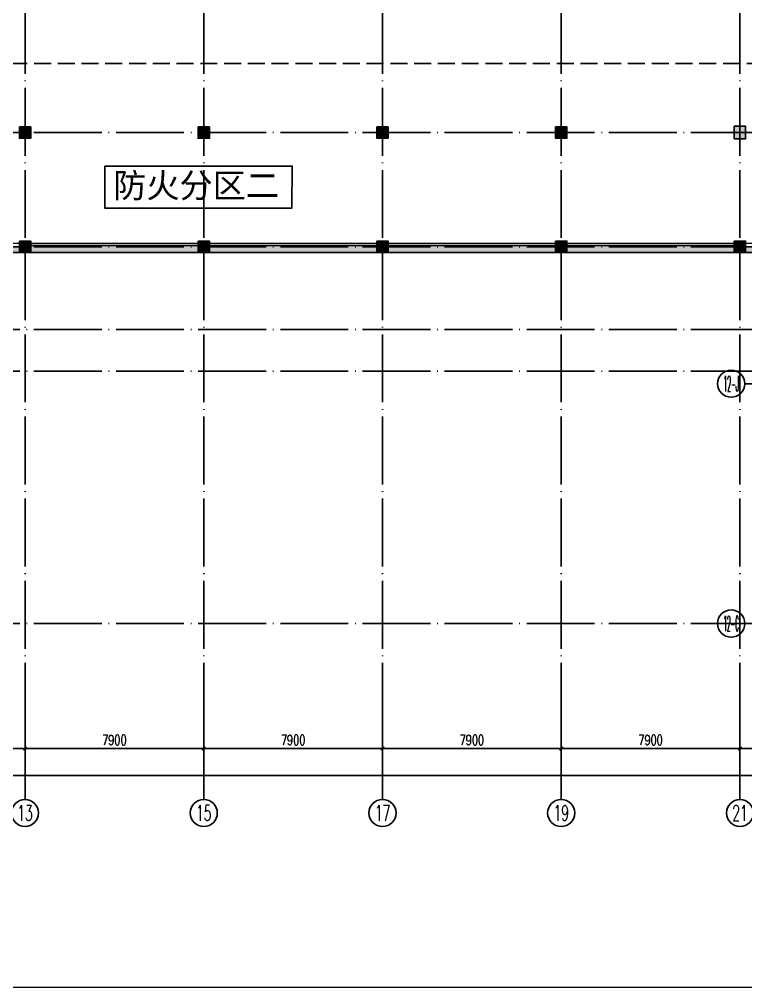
# Model space of a CAD drawing. Extents: x 290727 to 13733020, y 1731457 to 3643100.
# Drawn here: x 552662 to 584762, y 1739835 to 1782624 of the extents above; entities that cross this region are included whole.
import ezdxf
from ezdxf.enums import TextEntityAlignment as Align

# ---------------------------------------------------------------- set-up
doc = ezdxf.new("R2010")
doc.units = 0
doc.header["$LTSCALE"] = 10
for name, pattern in [('ACAD_ISO05W100', [33, 24, -3, 0, -3, 0, -3]), ('DASH', [0.35, 0.25, -0.1]), ('DOTE', [2.42, 2, -0.2, 0.02, -0.2])]:
    doc.linetypes.add(name, pattern=pattern)
doc.layers.get('0').update_dxf_attribs({"linetype": 'CONTINUOUS'})
for name, color, linetype in [('-A-车行道路', 8, 'CONTINUOUS'), ('AXIS', 3, 'CONTINUOUS'), ('AXIS_TEXT', 7, 'CONTINUOUS'), ('COLUMN', 9, 'CONTINUOUS'), ('DOTE', 8, 'DOTE'), ('PUB_HATCH', 8, 'CONTINUOUS'), ('WALL', 255, 'CONTINUOUS'), ('作业图', 4, 'CONTINUOUS'), ('文字', 4, 'CONTINUOUS'), ('防火分区示意线', 4, 'CONTINUOUS'), ('防火分区线', 7, 'CONTINUOUS'), ('防火分区面积', 7, 'CONTINUOUS')]:
    doc.layers.add(name, color=color, linetype=linetype)
doc.layers.add('DIM_MODI', color=6, linetype='CONTINUOUS', plot=False)
doc.layers.add('用地红线', color=1, linetype='CONTINUOUS', lineweight=13)
doc.layers.get('0').off()
doc.styles.add('-黑体', font='simhei.ttf')
doc.styles.add('_TCH_AXIS', font='COMPLEX', dxfattribs={"bigfont": 'GBCBIG'})
doc.styles.add('_TCH_DIM_T3', font='SIMPLEX', dxfattribs={"width": 0.705882, "bigfont": 'GBCBIG'})
doc.styles.add('COMPLEX', font='COMPLEX')
doc.dimstyles.new('_TCH_ARCH&&150', dxfattribs={"dimtxt": 446.25, "dimasz": 150, "dimexe": 375, "dimexo": 450, "dimgap": 150, "dimtad": 1, "dimdec": 0, "dimzin": 0, "dimdsep": 46, "dimtxsty": '_TCH_DIM_T3', "dimblk": 'ARCHTICK', "dimcen": 0.09, "dimclrt": 7, "dimazin": 2, "dimtfac": 1, "dimtdec": 0, "dimtix": 1, "dimtmove": 2, "dimatfit": 3, "dimfxl": 1, "dimtolj": 1, "dimtzin": 0, "dimarcsym": 0})

# ---------------------------------------------------------------- blocks, each defined once
blk = doc.blocks.new('_AXISO')
blk.add_circle((0, 0), 0.5)
at = {"layer": 'AXIS_TEXT', "style": 'COMPLEX', "width": 1.041667}
blk.add_attdef('A', text='', height=0.56, dxfattribs=at).set_placement((-0.25, -0.28), (0.25, -0.28), align=Align.FIT)
blk = doc.blocks.new('_ArchTick')
at = {"color": 0, "linetype": 'ByBlock', "const_width": 0.4}
blk.add_lwpolyline([(-0.5, -0.5), (0.5, 0.5)], dxfattribs=at)
blk = doc.blocks.new('*D99')
at = {"layer": 'AXIS', "color": 0, "linetype": 'Continuous', "lineweight": -2, "transparency": 16777216}
for p, q in [((16384, 11750), (16384, 8146)), ((235384, 11750), (235384, 8146)), ((16384, 8521), (235384, 8521))]:
    blk.add_line(p, q, dxfattribs=at)
at = {"layer": 'AXIS', "color": 0, "linetype": 'Continuous', "lineweight": -2, "transparency": 16777216, "xscale": 150, "yscale": 150, "zscale": 150, "rotation": 180}
blk.add_blockref('_ArchTick', (16384, 8521), dxfattribs=at)
at = {"layer": 'AXIS', "color": 0, "linetype": 'Continuous', "lineweight": -2, "transparency": 16777216, "xscale": 150, "yscale": 150, "zscale": 150}
blk.add_blockref('_ArchTick', (235384, 8521), dxfattribs=at)
at = {"layer": 'AXIS', "color": 7, "linetype": 'Continuous', "transparency": 16777216, "insert": (125884, 8895), "char_height": 446.2, "attachment_point": 5, "style": '_TCH_DIM_T3'}
blk.add_mtext('\\A1;219000', dxfattribs=at)
blk = doc.blocks.new('*D107')
at = {"layer": 'AXIS', "color": 0, "linetype": 'Continuous', "lineweight": -2, "transparency": 16777216}
for p, q in [((60084, 11750), (60084, 9346)), ((67984, 11750), (67984, 9346)), ((60084, 9721), (67984, 9721))]:
    blk.add_line(p, q, dxfattribs=at)
at = {"layer": 'AXIS', "color": 0, "linetype": 'Continuous', "lineweight": -2, "transparency": 16777216, "xscale": 150, "yscale": 150, "zscale": 150, "rotation": 180}
blk.add_blockref('_ArchTick', (60084, 9721), dxfattribs=at)
at = {"layer": 'AXIS', "color": 0, "linetype": 'Continuous', "lineweight": -2, "transparency": 16777216, "xscale": 150, "yscale": 150, "zscale": 150}
blk.add_blockref('_ArchTick', (67984, 9721), dxfattribs=at)
at = {"layer": 'AXIS', "color": 7, "linetype": 'Continuous', "transparency": 16777216, "insert": (64034, 10095), "char_height": 446.2, "attachment_point": 5, "style": '_TCH_DIM_T3'}
blk.add_mtext('\\A1;7900', dxfattribs=at)
blk = doc.blocks.new('*D108')
at = {"layer": 'AXIS', "color": 0, "linetype": 'Continuous', "lineweight": -2, "transparency": 16777216}
for p, q in [((67984, 11750), (67984, 9346)), ((75884, 11750), (75884, 9346)), ((67984, 9721), (75884, 9721))]:
    blk.add_line(p, q, dxfattribs=at)
at = {"layer": 'AXIS', "color": 0, "linetype": 'Continuous', "lineweight": -2, "transparency": 16777216, "xscale": 150, "yscale": 150, "zscale": 150, "rotation": 180}
blk.add_blockref('_ArchTick', (67984, 9721), dxfattribs=at)
at = {"layer": 'AXIS', "color": 0, "linetype": 'Continuous', "lineweight": -2, "transparency": 16777216, "xscale": 150, "yscale": 150, "zscale": 150}
blk.add_blockref('_ArchTick', (75884, 9721), dxfattribs=at)
at = {"layer": 'AXIS', "color": 7, "linetype": 'Continuous', "transparency": 16777216, "insert": (71934, 10095), "char_height": 446.2, "attachment_point": 5, "style": '_TCH_DIM_T3'}
blk.add_mtext('\\A1;7900', dxfattribs=at)
blk = doc.blocks.new('*D109')
at = {"layer": 'AXIS', "color": 0, "linetype": 'Continuous', "lineweight": -2, "transparency": 16777216}
for p, q in [((75884, 11750), (75884, 9346)), ((83784, 11750), (83784, 9346)), ((75884, 9721), (83784, 9721))]:
    blk.add_line(p, q, dxfattribs=at)
at = {"layer": 'AXIS', "color": 0, "linetype": 'Continuous', "lineweight": -2, "transparency": 16777216, "xscale": 150, "yscale": 150, "zscale": 150, "rotation": 180}
blk.add_blockref('_ArchTick', (75884, 9721), dxfattribs=at)
at = {"layer": 'AXIS', "color": 0, "linetype": 'Continuous', "lineweight": -2, "transparency": 16777216, "xscale": 150, "yscale": 150, "zscale": 150}
blk.add_blockref('_ArchTick', (83784, 9721), dxfattribs=at)
at = {"layer": 'AXIS', "color": 7, "linetype": 'Continuous', "transparency": 16777216, "insert": (79834, 10095), "char_height": 446.2, "attachment_point": 5, "style": '_TCH_DIM_T3'}
blk.add_mtext('\\A1;7900', dxfattribs=at)
blk = doc.blocks.new('*D110')
at = {"layer": 'AXIS', "color": 0, "linetype": 'Continuous', "lineweight": -2, "transparency": 16777216}
for p, q in [((83784, 11750), (83784, 9346)), ((91684, 11750), (91684, 9346)), ((83784, 9721), (91684, 9721))]:
    blk.add_line(p, q, dxfattribs=at)
at = {"layer": 'AXIS', "color": 0, "linetype": 'Continuous', "lineweight": -2, "transparency": 16777216, "xscale": 150, "yscale": 150, "zscale": 150, "rotation": 180}
blk.add_blockref('_ArchTick', (83784, 9721), dxfattribs=at)
at = {"layer": 'AXIS', "color": 0, "linetype": 'Continuous', "lineweight": -2, "transparency": 16777216, "xscale": 150, "yscale": 150, "zscale": 150}
blk.add_blockref('_ArchTick', (91684, 9721), dxfattribs=at)
at = {"layer": 'AXIS', "color": 7, "linetype": 'Continuous', "transparency": 16777216, "insert": (87734, 10095), "char_height": 446.2, "attachment_point": 5, "style": '_TCH_DIM_T3'}
blk.add_mtext('\\A1;7900', dxfattribs=at)
blk = doc.blocks.new('*D111')
at = {"layer": 'AXIS', "color": 0, "linetype": 'Continuous', "lineweight": -2, "transparency": 16777216}
for p, q in [((91684, 11750), (91684, 9346)), ((99584, 11750), (99584, 9346)), ((91684, 9721), (99584, 9721))]:
    blk.add_line(p, q, dxfattribs=at)
at = {"layer": 'AXIS', "color": 0, "linetype": 'Continuous', "lineweight": -2, "transparency": 16777216, "xscale": 150, "yscale": 150, "zscale": 150, "rotation": 180}
blk.add_blockref('_ArchTick', (91684, 9721), dxfattribs=at)
at = {"layer": 'AXIS', "color": 0, "linetype": 'Continuous', "lineweight": -2, "transparency": 16777216, "xscale": 150, "yscale": 150, "zscale": 150}
blk.add_blockref('_ArchTick', (99584, 9721), dxfattribs=at)
at = {"layer": 'AXIS', "color": 7, "linetype": 'Continuous', "transparency": 16777216, "insert": (95634, 10095), "char_height": 446.2, "attachment_point": 5, "style": '_TCH_DIM_T3'}
blk.add_mtext('\\A1;7900', dxfattribs=at)
blk = doc.blocks.new('*D112')
at = {"layer": 'AXIS', "color": 0, "linetype": 'Continuous', "lineweight": -2, "transparency": 16777216}
for p, q in [((99584, 11750), (99584, 9346)), ((107484, 11750), (107484, 9346)), ((99584, 9721), (107484, 9721))]:
    blk.add_line(p, q, dxfattribs=at)
at = {"layer": 'AXIS', "color": 0, "linetype": 'Continuous', "lineweight": -2, "transparency": 16777216, "xscale": 150, "yscale": 150, "zscale": 150, "rotation": 180}
blk.add_blockref('_ArchTick', (99584, 9721), dxfattribs=at)
at = {"layer": 'AXIS', "color": 0, "linetype": 'Continuous', "lineweight": -2, "transparency": 16777216, "xscale": 150, "yscale": 150, "zscale": 150}
blk.add_blockref('_ArchTick', (107484, 9721), dxfattribs=at)
at = {"layer": 'AXIS', "color": 7, "linetype": 'Continuous', "transparency": 16777216, "insert": (103534, 10095), "char_height": 446.2, "attachment_point": 5, "style": '_TCH_DIM_T3'}
blk.add_mtext('\\A1;7900', dxfattribs=at)
blk = doc.blocks.new('A$C1EDA5D86')
at = {"layer": 'AXIS'}
for p, q in [((8000, 20248), (8000, 21748)), ((69300, 20248), (69300, 21748)), ((5961, 19100), (4461, 19100)), ((71664, 19100), (73164, 19100)), ((5961, 8500), (4461, 8500)), ((71664, 8500), (73164, 8500)), ((6700, 7058), (6700, 5558)), ((70600, 7058), (70600, 5558))]:
    blk.add_line(p, q, dxfattribs=at)
at = {"layer": 'DOTE'}
for p, q in [((8000, 14000), (8000, 20248)), ((69300, 14000), (69300, 20248)), ((5961, 19100), (71664, 19100)), ((6700, 7058), (6700, 15662)), ((70600, 7058), (70600, 15409)), ((5961, 8500), (71664, 8500))]:
    blk.add_line(p, q, dxfattribs=at)
at = {"layer": 'AXIS'}
ref = blk.add_blockref('_AXISO', (8000, 22348), dxfattribs=dict(at, xscale=1200, yscale=1200, zscale=1200))
ref.add_attrib('A', '12-2', dxfattribs={"layer": 'AXIS_TEXT', "height": 678.8, "style": '_TCH_AXIS', "width": 0.28}).set_placement((7661, 22008), (8339, 22008), align=Align.FIT)
ref = blk.add_blockref('_AXISO', (69300, 22348), dxfattribs=dict(at, xscale=1200, yscale=1200, zscale=1200))
ref.add_attrib('A', '12-49', dxfattribs={"layer": 'AXIS_TEXT', "height": 678.8, "style": '_TCH_AXIS', "width": 0.21875}).set_placement((68961, 22008), (69639, 22008), align=Align.FIT)
ref = blk.add_blockref('_AXISO', (3861, 19100), dxfattribs=dict(at, xscale=1200, yscale=1200, zscale=1200))
ref.add_attrib('A', '12-J', dxfattribs={"layer": 'AXIS_TEXT', "height": 678.8, "style": '_TCH_AXIS', "width": 0.291667}).set_placement((3522, 18761), (4201, 18761), align=Align.FIT)
ref = blk.add_blockref('_AXISO', (73764, 19100), dxfattribs=dict(at, xscale=1200, yscale=1200, zscale=1200))
ref.add_attrib('A', '12-J', dxfattribs={"layer": 'AXIS_TEXT', "height": 678.8, "style": '_TCH_AXIS', "width": 0.291667}).set_placement((73424, 18761), (74103, 18761), align=Align.FIT)
ref = blk.add_blockref('_AXISO', (3861, 8500), dxfattribs=dict(at, xscale=1200, yscale=1200, zscale=1200))
ref.add_attrib('A', '12-C', dxfattribs={"layer": 'AXIS_TEXT', "height": 678.8, "style": '_TCH_AXIS', "width": 0.276316}).set_placement((3522, 8161), (4201, 8161), align=Align.FIT)
ref = blk.add_blockref('_AXISO', (73764, 8500), dxfattribs=dict(at, xscale=1200, yscale=1200, zscale=1200))
ref.add_attrib('A', '12-C', dxfattribs={"layer": 'AXIS_TEXT', "height": 678.8, "style": '_TCH_AXIS', "width": 0.276316}).set_placement((73424, 8161), (74103, 8161), align=Align.FIT)
ref = blk.add_blockref('_AXISO', (6700, 4958), dxfattribs=dict(at, xscale=1200, yscale=1200, zscale=1200))
ref.add_attrib('A', '12-1', dxfattribs={"layer": 'AXIS_TEXT', "height": 678.8, "style": '_TCH_AXIS', "width": 0.3}).set_placement((6361, 4618), (7039, 4618), align=Align.FIT)
ref = blk.add_blockref('_AXISO', (70600, 4958), dxfattribs=dict(at, xscale=1200, yscale=1200, zscale=1200))
ref.add_attrib('A', '12-50', dxfattribs={"layer": 'AXIS_TEXT', "height": 678.8, "style": '_TCH_AXIS', "width": 0.221053}).set_placement((70261, 4618), (70939, 4618), align=Align.FIT)
blk = doc.blocks.new('A$C26CF02E8')
at = {"layer": '用地红线', "color": 1, "linetype": 'ACAD_ISO05W100', "ltscale": 0.1}
blk.add_lwpolyline([(15026, 140864), (243102, 140866), (258103, 125865), (258104, 39), (205527, 36), (8170, 25), (26, 25), (26, 10201), (25, 125862)], close=True, dxfattribs=at)
blk = doc.blocks.new('_FZH')
blk.add_lwpolyline([(-0.5, -0.5), (0.5, -0.5), (0.5, 0.5), (-0.5, 0.5)], close=True)
at = {"layer": 'PUB_HATCH'}
blk.add_solid([(-0.5, -0.5), (0.5, -0.5), (-0.5, 0.5), (0.5, 0.5)], dxfattribs=at)
blk = doc.blocks.new('A$C55C93FC2')
at = {"layer": 'AXIS', "linetype": 'Continuous'}
for p, q in [((67984.1, 12200), (67984.1, 7471.4)), ((75884.1, 12200), (75884.1, 7471.4)), ((83784.1, 12200), (83784.1, 7471.4)), ((91684.1, 12200), (91684.1, 7471.4)), ((99584.1, 12200), (99584.1, 7471.4))]:
    blk.add_line(p, q, dxfattribs=at)
at = {"layer": 'DOTE', "linetype": 'DOTE', "ltscale": 150}
for p, q in [((67984.1, 42542.4), (67984.1, 12200)), ((75884.1, 42542.4), (75884.1, 12200)), ((83784.1, 42542.4), (83784.1, 12200)), ((91684.1, 42542.4), (91684.1, 12200)), ((99584.1, 42542.4), (99584.1, 12200)), ((10299.5, 36942.4), (252290.8, 36942.4)), ((10299.5, 31892.4), (252290.8, 31892.4)), ((10299.5, 28242.4), (252290.8, 28242.4)), ((10299.5, 26392.4), (252290.8, 26392.4)), ((10299.5, 15242.4), (252290.8, 15242.4))]:
    blk.add_line(p, q, dxfattribs=at)
at = {"layer": 'AXIS', "linetype": 'Continuous'}
ref = blk.add_blockref('_AXISO', (67984.1, 6871.4), dxfattribs=dict(at, xscale=1200, yscale=1200, zscale=1200))
ref.add_attrib('A', '13', dxfattribs={"layer": 'AXIS_TEXT', "linetype": 'Continuous', "height": 678.82, "style": '_TCH_AXIS', "width": 0.724138}).set_placement((67644.7, 6532), (68323.5, 6532), align=Align.FIT)
ref = blk.add_blockref('_AXISO', (75884.1, 6871.4), dxfattribs=dict(at, xscale=1200, yscale=1200, zscale=1200))
ref.add_attrib('A', '15', dxfattribs={"layer": 'AXIS_TEXT', "linetype": 'Continuous', "height": 678.82, "style": '_TCH_AXIS', "width": 0.724138}).set_placement((75544.7, 6532), (76223.5, 6532), align=Align.FIT)
ref = blk.add_blockref('_AXISO', (83784.1, 6871.4), dxfattribs=dict(at, xscale=1200, yscale=1200, zscale=1200))
ref.add_attrib('A', '17', dxfattribs={"layer": 'AXIS_TEXT', "linetype": 'Continuous', "height": 678.82, "style": '_TCH_AXIS', "width": 0.724138}).set_placement((83444.7, 6532), (84123.5, 6532), align=Align.FIT)
ref = blk.add_blockref('_AXISO', (91684.1, 6871.4), dxfattribs=dict(at, xscale=1200, yscale=1200, zscale=1200))
ref.add_attrib('A', '19', dxfattribs={"layer": 'AXIS_TEXT', "linetype": 'Continuous', "height": 678.82, "style": '_TCH_AXIS', "width": 0.724138}).set_placement((91344.7, 6532), (92023.5, 6532), align=Align.FIT)
ref = blk.add_blockref('_AXISO', (99584.1, 6871.4), dxfattribs=dict(at, xscale=1200, yscale=1200, zscale=1200))
ref.add_attrib('A', '21', dxfattribs={"layer": 'AXIS_TEXT', "linetype": 'Continuous', "height": 678.82, "style": '_TCH_AXIS', "width": 0.724138}).set_placement((99244.7, 6532), (99923.5, 6532), align=Align.FIT)
for p1, p2, distance, picture, middle in [((16384.1, 12200), (235384.4, 12200), -3678.6, '*D99', (125884.3, 8894.5)), ((60084.1, 12200), (67984.1, 12200), -2478.6, '*D107', (64034.1, 10094.5)), ((67984.1, 12200), (75884.1, 12200), -2478.6, '*D108', (71934.1, 10094.5)), ((75884.1, 12200), (83784.1, 12200), -2478.6, '*D109', (79834.1, 10094.5)), ((83784.1, 12200), (91684.1, 12200), -2478.6, '*D110', (87734.1, 10094.5)), ((91684.1, 12200), (99584.1, 12200), -2478.6, '*D111', (95634.1, 10094.5)), ((99584.1, 12200), (107484.1, 12200), -2478.6, '*D112', (103534.1, 10094.5))]:
    dim = blk.add_aligned_dim(p1=p1, p2=p2, distance=distance, dimstyle='_TCH_ARCH&&150', dxfattribs=at)
    dim.commit()
    dim.dimension.update_dxf_attribs({"geometry": picture, "text_midpoint": middle})
blk = doc.blocks.new('车库建筑作业图')
at = {"layer": 'PUB_HATCH', "linetype": 'Continuous'}
for points in [[(552662, 2158080), (552662, 2158380), (545262, 2158380), (545262, 2158080)], [(560562, 2158080), (560562, 2158380), (553162, 2158380), (553162, 2158080)], [(568462, 2158080), (568462, 2158380), (561062, 2158380), (561062, 2158080)], [(576362, 2158080), (576362, 2158380), (568962, 2158380), (568962, 2158080)], [(584262, 2158080), (584262, 2158380), (576862, 2158380), (576862, 2158080)], [(584762, 2158380), (584762, 2158080), (591062, 2158080), (591362, 2158380)]]:
    blk.add_hatch(color=256, dxfattribs=at).paths.add_polyline_path(points)
at = {"layer": '-A-车行道路', "linetype": 'DASH', "ltscale": 300}
blk.add_lwpolyline([(531262, 2166430), (694487, 2166430)], dxfattribs=at)
at = {"layer": 'DIM_MODI', "linetype": 'Continuous'}
blk.add_line((591062, 2158080), (527913, 2158080), dxfattribs=at)
at = {"layer": 'WALL', "linetype": 'Continuous'}
for p, q in [((553162, 2158380), (560562, 2158380)), ((561062, 2158380), (568462, 2158380)), ((568962, 2158380), (576362, 2158380)), ((576862, 2158380), (584262, 2158380)), ((553162, 2158080), (560562, 2158080)), ((561062, 2158080), (568462, 2158080)), ((568962, 2158080), (576362, 2158080)), ((576862, 2158080), (584262, 2158080))]:
    blk.add_line(p, q, dxfattribs=at)
at = {"layer": '用地红线', "color": 1, "linetype": 'ACAD_ISO05W100', "ltscale": 0.1}
blk.add_lwpolyline([(505574, 2266429), (733650, 2266431), (748651, 2251430), (748652, 2125604), (696075, 2125601), (498718, 2125590), (490574, 2125590), (490574, 2135766), (490573, 2251427)], close=True, dxfattribs=at)
at = {"layer": '防火分区示意线', "color": 2, "linetype": 'DASH', "ltscale": 300, "const_width": 50}
blk.add_lwpolyline([(531569, 2170730), (531569, 2158480), (540533, 2158480), (540969, 2158480), (591469, 2158480), (591469, 2147580), (596169, 2147580), (596169, 2147580), (603369, 2147580), (603369, 2150830), (612069, 2150830), (612069, 2152680), (616969, 2152680), (616969, 2154680), (616969, 2155866), (616969, 2158580), (623619, 2158580), (623619, 2174180)], dxfattribs=at)
at = {"layer": '防火分区线', "linetype": 'Continuous', "flags": 128}
blk.add_lwpolyline([(531162, 2170330), (531162, 2158080), (540526, 2158080), (540962, 2158080), (591062, 2158080), (591062, 2146980), (596462, 2146980), (597069, 2146980), (603962, 2146980), (603962, 2150330), (612462, 2150330), (612462, 2152280), (617362, 2152280), (617362, 2154680), (617363, 2155866), (617363, 2158180), (624012, 2158180), (624012, 2174580)], dxfattribs=at)
at = {"layer": '防火分区面积', "color": 3, "elevation": 2}
blk.add_lwpolyline([(556445, 2161896), (564721, 2161896), (564709, 2160043), (556434, 2160043)], close=True, dxfattribs=at)
at = {"layer": 'COLUMN', "linetype": 'Continuous', "yscale": 500, "zscale": 500, "rotation": 270}
for p, xscale in [((552912, 2163380), 500), ((560812, 2163380), 500), ((568712, 2163380), 500), ((576612, 2163380), 500), ((584512, 2163380), 550), ((552912, 2158330), 500), ((560812, 2158330), 500), ((568712, 2158330), 500), ((576612, 2158330), 500), ((584512, 2158330), 500)]:
    blk.add_blockref('_FZH', p, dxfattribs=dict(at, xscale=xscale))
at = {"layer": '文字', "linetype": 'Continuous'}
for name, p in [('A$C26CF02E8', (490548, 2125565)), ('A$C55C93FC2', (484928, 2126437)), ('A$C1EDA5D86', (580262, 2133180))]:
    blk.add_blockref(name, p, dxfattribs=at)
at = {"layer": '防火分区面积', "style": '-黑体'}
blk.add_text('防火分区二', height=1075.4, rotation=0, dxfattribs=at).set_placement((556808, 2160503, 2))

msp = doc.modelspace()

# ---------------------------------------------------------------- block references
at = {"layer": '作业图', "linetype": 'Continuous'}
msp.add_blockref('车库建筑作业图', (0, -385756), dxfattribs=at)

doc.saveas('drawing.dxf')
